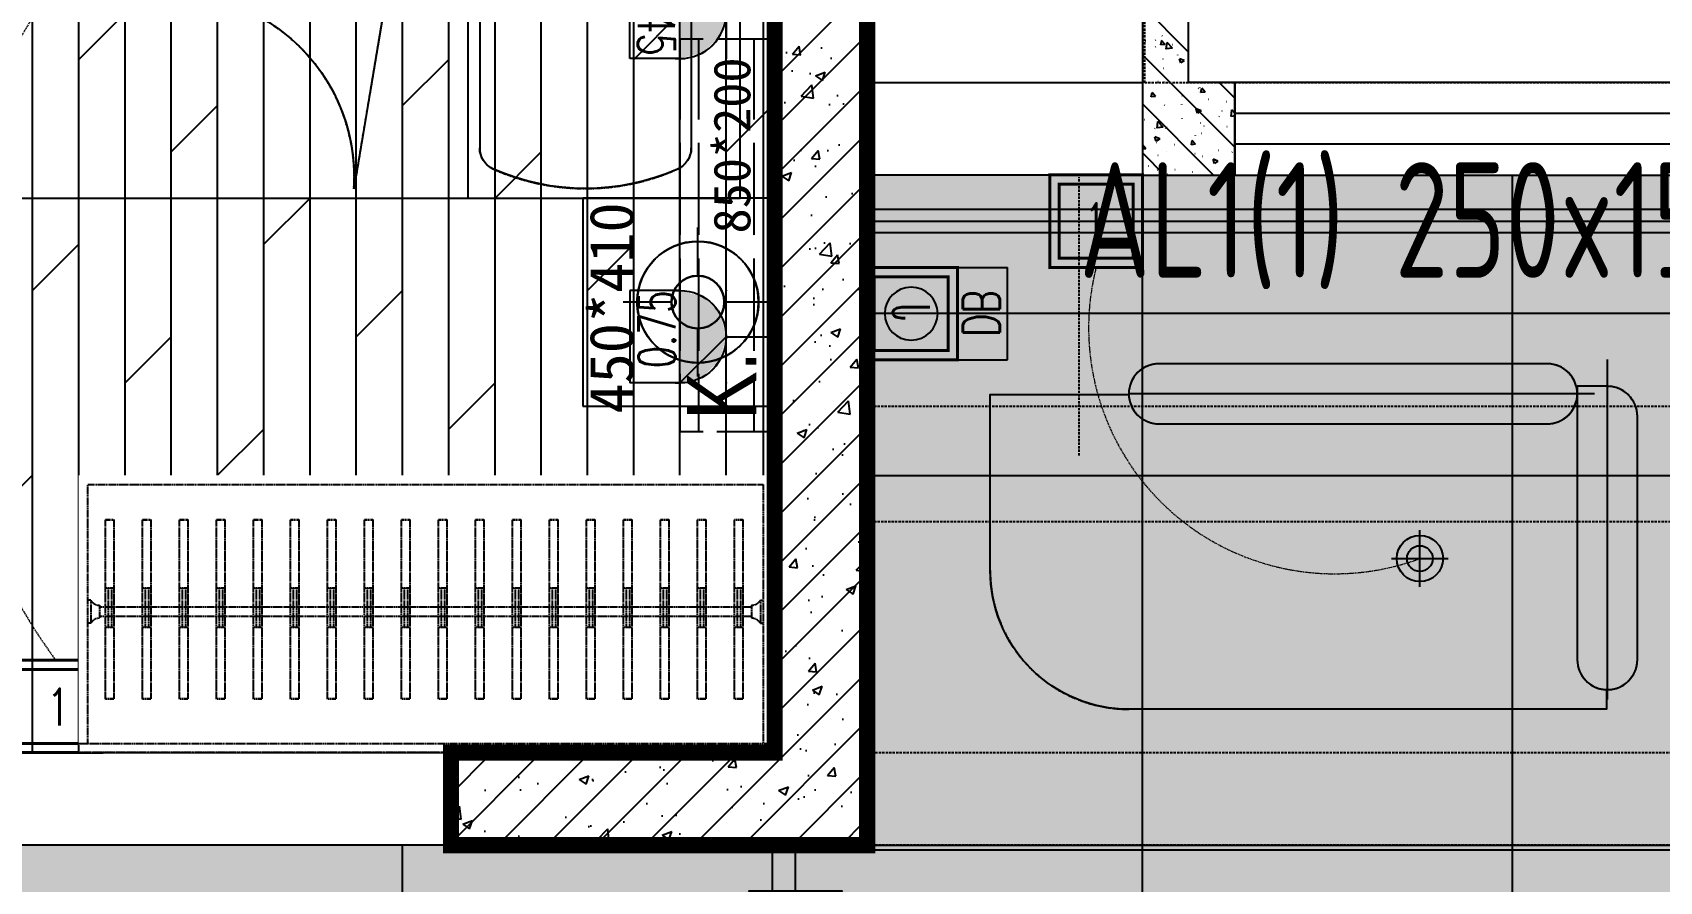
# Model space of a CAD drawing. Header units: inches. Extents: x -3985675 to 129953, y -250661 to -26082.
# Drawn here: x 97020 to 100538, y -30161 to -28324 of the extents above; entities that cross this region are included whole.
import ezdxf
from ezdxf.enums import TextEntityAlignment as Align

# ---------------------------------------------------------------- set-up
doc = ezdxf.new("R2010")
doc.units = ezdxf.units.IN
doc.header["$LTSCALE"] = 10
doc.header["$MEASUREMENT"] = 0
doc.set_wipeout_variables(frame=1)
doc.linetypes.add('DASH', pattern=[0.35, 0.25, -0.1])
doc.linetypes.add('SX-DT3-PLAN-07T$0$DASHED', pattern=[0.75, 0.5, -0.25])
doc.layers.get('0').update_dxf_attribs({"plot": 0})
for name, color, linetype in [('000土建梁', 251, 'Continuous'), ('005窗', 54, 'Continuous'), ('007地面', 47, 'Continuous'), ('007天花', 65, 'Continuous'), ('008天花灯具', 31, 'Continuous'), ('010活动家具', 34, 'Continuous'), ('017栏杆', 77, 'Continuous'), ('023图框', 4, 'Continuous'), ('028家具', 250, 'DASH'), ('7-空调留洞', 6, 'DASH'), ('COLUMN', 4, 'Continuous'), ('CUBE-T-TEXT', 3, 'Continuous'), ('EQUIP-插座', 6, 'Continuous'), ('EQUIP-照明', 6, 'Continuous'), ('SX-D-WALL-BZC$0$S-PATT-WALL', 83, 'Continuous'), ('SX-DT3-PLAN-07T$0$S-BEAM', 4, 'SX-DT3-PLAN-07T$0$DASHED'), ('WALL', 4, 'Continuous')]:
    doc.layers.add(name, color=color, linetype=linetype)
for name, color, linetype, lineweight in [('S开关', 123, 'Continuous', 15), ('S插座', 6, 'Continuous', 15), ('灯具线路控制', 51, 'Continuous', 15)]:
    doc.layers.add(name, color=color, linetype=linetype, lineweight=lineweight)
doc.styles.add('_TCH_DIM_T3', font='SIMPLEX', dxfattribs={"width": 0.705882, "bigfont": 'GBCBIG'})
doc.styles.add('B1户型卧室平面图$0$ARIAL', font='')
doc.styles.add('CEN', font='', dxfattribs={"width": 0.8})
doc.styles.get("Standard").update_dxf_attribs({"font": ''})
doc.styles.add('国标宋体', font='gbxwxtr.shx', dxfattribs={"width": 0.6, "bigfont": 'gbhzfs.shx'})
doc.styles.add('幼圆', font='', dxfattribs={"width": 1.25})
doc.styles.add('标注文字', font='romans.shx', dxfattribs={"width": 0.7, "bigfont": 'hztxt.shx'})
doc.styles.get('B1户型卧室平面图$0$ARIAL').set_extended_font_data('NSimSun')
doc.styles.get('CEN').set_extended_font_data('PMingLiU')
doc.styles.get('Standard').set_extended_font_data('SimSun')
doc.styles.get('幼圆').set_extended_font_data('YouYuan')

# ---------------------------------------------------------------- blocks, each defined once
blk = doc.blocks.new('做成ACAD TuKuai0013')
at = {"layer": '010活动家具'}
for p, q in [((74.4, 93.3, 14304.7), (74.4, 1100.2, 14304.7)), ((58.2, 64, 14304.7), (58.2, 117.7, 14304.7))]:
    blk.add_line(p, q, dxfattribs=at)
at = {"layer": '010活动家具', "elevation": 14304.7}
blk.add_lwpolyline([(714.6, 66.9), (756.9, 66.9), (756.9, 1099.9, 0.414214), (456.9, 1399.9), (76.1, 1399.9), (76.1, 1100.2)], format="xyb", dxfattribs=at)
for points in [[(74.4, 1100.2), (74.4, 1100.2, -0.414214), (139.4, 1035.2), (139.4, 195.4, -0.414214), (74.4, 130.4), (74.4, 130.4, -0.414214), (9.4, 195.4), (9.4, 1035.2, -0.414214)], [(58.2, 65.4), (58.2, 130.4), (649.6, 130.4, -0.414214), (714.6, 65.4), (714.6, 65.4, -0.414214), (649.6, 0.4), (123.2, 0.4, -0.414214)]]:
    blk.add_lwpolyline(points, format="xyb", close=True, dxfattribs=at)
blk.add_lwpolyline([(0.3, 65.4), (736.2, 65.4)], dxfattribs=at)
blk = doc.blocks.new('B1户型卧室平面图$0$台灯')
at = {"color": 0}
for p, q in [((0, 161.3), (0, 57.1)), ((-57.1, 0), (-161.3, 0)), ((161.3, 0), (57.1, 0)), ((0, -57.1), (0, -161.3))]:
    blk.add_line(p, q, dxfattribs=at)
for radius in [131.3, 57.1]:
    blk.add_circle((0, 0), radius, dxfattribs=at)
blk = doc.blocks.new('A$C182B0BA8')
at = {"color": 0}
for p, q in [((275.8, 2000), (275.8, 1895.8)), ((2225.8, 2000), (2225.8, 1895.8)), ((114.5, 1838.6), (218.7, 1838.6)), ((332.9, 1838.6), (437.2, 1838.6)), ((2168.7, 1838.6), (2064.5, 1838.6)), ((2387.2, 1838.6), (2282.9, 1838.6)), ((275.8, 1781.6), (275.8, 1677.3)), ((2225.8, 1781.6), (2225.8, 1677.3))]:
    blk.add_line(p, q, dxfattribs=at)
for centre, radius in [((275.8, 1838.7), 131.3), ((2225.8, 1838.7), 131.3), ((275.8, 1838.7), 57.1), ((2225.8, 1838.7), 57.1)]:
    blk.add_circle(centre, radius, dxfattribs=at)
at = {"layer": '010活动家具'}
for p, q in [((500.8, 0), (500.8, 1930)), ((2000.8, 1930), (2000.8, 0)), ((2000.8, 0), (500.8, 0))]:
    blk.add_line(p, q, dxfattribs=at)
at = {"layer": '010活动家具', "color": 8}
for p, q in [((1161.5, 1824.2, -431.7), (609.3, 1824.2, -431.7)), ((1906.6, 1824.2, -431.7), (1338.5, 1824.2, -431.7)), ((2000.8, 1341.5), (500.8, 1341.5)), ((2000.8, 1341.5), (520.8, 1094.8, -431.7)), ((1161.5, 1367, -431.7), (609.3, 1367, -431.7)), ((920.8, 573.2, -431.7), (2000.8, 1341.5)), ((935, 720.4, -431.7), (2000.8, 1341.5)), ((1906.6, 1367, -431.7), (1338.5, 1367, -431.7))]:
    blk.add_line(p, q, dxfattribs=at)
at = {"layer": '010活动家具'}
for points in [[(50.8, 1590), (50.8, 2000), (500.8, 2000), (500.8, 1590)], [(2000.8, 1930), (2000.8, 2000), (500.8, 2000), (500.8, 1930)], [(2450.8, 1590), (2450.8, 2000), (2000.8, 2000), (2000.8, 1590)]]:
    blk.add_lwpolyline(points, close=True, dxfattribs=at)
at = {"layer": '010活动家具', "color": 8}
for centre, radius, start, end in [((1013.7, 1595.7, -431.7), 492.1, 156.184, 203.8399), ((609.3, 1774.4, -431.7), 50, 90, 156.1601), ((1161.5, 1774.4, -431.7), 50, 23.8399, 90), ((757.2, 1595.7, -431.7), 492.1, 336.1601, 23.816), ((1742.9, 1595.7, -431.7), 492.1, 156.184, 203.8399), ((1338.5, 1774.4, -431.7), 50, 90, 156.1601), ((1906.6, 1774.4, -431.7), 50, 23.8399, 90), ((1502.3, 1595.7, -431.7), 492.1, 336.1601, 23.816), ((609.3, 1417, -431.7), 50, 203.8399, 270), ((1161.5, 1417, -431.7), 50, 270, 336.1601), ((1338.5, 1417, -431.7), 50, 203.8399, 270), ((1906.6, 1417, -431.7), 50, 270, 336.1601), ((546.6, 700.4, -431.7), 395.2, 341.2313, 93.7426)]:
    blk.add_arc(centre, radius, start, end, dxfattribs=at)
at = {"layer": '010活动家具', "color": 8, "xscale": -1}
blk.add_blockref('B1户型卧室平面图$0$台灯', (275.8, 1838.7), dxfattribs=at)
at = {"layer": '010活动家具', "color": 8}
blk.add_blockref('B1户型卧室平面图$0$台灯', (2225.8, 1838.7), dxfattribs=at)
at = {"layer": '010活动家具', "color": 8, "style": 'B1户型卧室平面图$0$ARIAL', "text_generation_flag": 2}
for s, p in [('450*410', (34.6, 1700.2)), ('450*410', (2012.2, 1700.2)), ('1500*2000', (1349.2, 130.9))]:
    blk.add_text(s, height=96, rotation=180, dxfattribs=at).set_placement(p)
blk = doc.blocks.new('智能家居')
at = {"color": 6, "const_width": 3.24}
for points in [[(-50, 100), (50, 100), (50, 0), (-50, 0)], [(-40, 90), (40, 90), (40, 10), (-40, 10)]]:
    blk.add_lwpolyline(points, close=True, dxfattribs=at)
blk = doc.blocks.new('开关')
at = {"color": 6, "const_width": 6.48}
for points in [[(27343.1, 51078.8), (27543.1, 51078.8), (27543.1, 50878.8), (27343.1, 50878.8)], [(27363.1, 51058.8), (27523.1, 51058.8), (27523.1, 50898.8), (27363.1, 50898.8)]]:
    blk.add_lwpolyline(points, close=True, dxfattribs=at)
at = {"layer": 'EQUIP-照明', "xscale": 2, "yscale": 2, "zscale": 2}
blk.add_blockref('智能家居', (27443.1, 50878.8), dxfattribs=at)
at = {"layer": '7-空调留洞', "color": 6, "linetype": 'ByBlock', "style": '标注文字', "width": 0.7, "flags": 8}
blk.add_attdef('1', (27415.8, 50937.2), '', height=80, dxfattribs=at)
blk = doc.blocks.new('$equip$00001489')
at = {"color": 0}
for p, q in [((0, 0.551), (0, 1.051)), ((-0.5, 0.551), (0.5, 0.551)), ((-0.5, 0.001), (-0.5, 0.051)), ((0.5, 0.001), (0.5, 0.051))]:
    blk.add_line(p, q, dxfattribs=at)
blk.add_arc((0, 0.051), 0.5, 0, 180, dxfattribs=at)
for p in [(0, 1.051), (-0.5, 0.551), (0.5, 0.551), (0, 0.051)]:
    blk.add_point(p)
for points in [[(0, 0.551), (0, 0.551), (-0.25, 0.484), (0.25, 0.484)], [(-0.25, 0.484), (0.25, 0.484), (-0.433, 0.301), (0.433, 0.301)], [(-0.433, 0.301), (0.433, 0.301), (-0.5, 0.051), (0.5, 0.051)]]:
    blk.add_solid(points, dxfattribs=at)
at = {"flags": 9}
blk.add_attdef('A', (0, 0), '', height=0.00002, dxfattribs=at)
blk = doc.blocks.new('插座1')
at = {"color": 0}
for p, q in [((-100, 210), (-100, 200)), ((100, 210), (100, 200)), ((100, 100), (-100, 100)), ((0, 100), (0, 0))]:
    blk.add_line(p, q, dxfattribs=at)
blk.add_arc((0, 200), 100, 180, 0, dxfattribs=at)
for p in [(0, 200), (-100, 100), (100, 100), (0, 0)]:
    blk.add_point(p)
for points in [[(86.6, 150), (-86.6, 150), (100, 200), (-100, 200)], [(50, 113.4), (-50, 113.4), (86.6, 150), (-86.6, 150)], [(0, 100), (0, 100), (50, 113.4), (-50, 113.4)]]:
    blk.add_solid(points, dxfattribs=at)
at = {"layer": 'EQUIP-插座'}
for p, q in [((-100, 200), (-100, 308.3)), ((-100, 308.3), (100, 308.3)), ((100, 200), (100, 308.3)), ((100, 200), (100, 308.3))]:
    blk.add_line(p, q, dxfattribs=at)
at = {"layer": 'EQUIP-插座', "xscale": 200, "yscale": 200, "zscale": 200, "rotation": 180}
blk.add_blockref('$equip$00001489', (0, 210.3), dxfattribs=at)
at = {"flags": 9}
blk.add_attdef('A', (0, 210.3), '', height=0.004, rotation=180, dxfattribs=at)
blk = doc.blocks.new('新块')
at = {"color": 0}
for p, q in [((58195.1, 53021.8), (58195.1, 53121.8)), ((58195.1, 53021.8), (58195.1, 53121.8)), ((58295.1, 53021.8), (58095.1, 53021.8)), ((58295.1, 53021.8), (58095.1, 53021.8)), ((58095.1, 52911.8), (58095.1, 52921.8)), ((58095.1, 52911.8), (58095.1, 52921.8)), ((58295.1, 52911.8), (58295.1, 52921.8)), ((58295.1, 52911.8), (58295.1, 52921.8))]:
    blk.add_line(p, q, dxfattribs=at)
blk.add_arc((58195.1, 52921.8), 100, 0, 180, dxfattribs=at)
blk.add_arc((58195.1, 52921.8), 100, 0, 180, dxfattribs=at)
for p in [(58195.1, 53121.8), (58195.1, 53121.8), (58095.1, 53021.8), (58095.1, 53021.8), (58295.1, 53021.8), (58295.1, 53021.8), (58195.1, 52921.8), (58195.1, 52921.8)]:
    blk.add_point(p)
for points in [[(58195.1, 53021.8), (58195.1, 53021.8), (58245.1, 53008.4), (58145.1, 53008.4)], [(58195.1, 53021.8), (58195.1, 53021.8), (58245.1, 53008.4), (58145.1, 53008.4)], [(58245.1, 53008.4), (58145.1, 53008.4), (58281.7, 52971.8), (58108.5, 52971.8)], [(58245.1, 53008.4), (58145.1, 53008.4), (58281.7, 52971.8), (58108.5, 52971.8)], [(58281.7, 52971.8), (58108.5, 52971.8), (58295.1, 52921.8), (58095.1, 52921.8)], [(58281.7, 52971.8), (58108.5, 52971.8), (58295.1, 52921.8), (58095.1, 52921.8)]]:
    blk.add_solid(points, dxfattribs=at)
at = {"layer": 'EQUIP-插座'}
for p, q in [((58095.1, 52921.8), (58095.1, 52813.5)), ((58295.1, 52921.8), (58295.1, 52813.5)), ((58295.1, 52921.8), (58295.1, 52813.5)), ((58095.1, 52813.5), (58295.1, 52813.5))]:
    blk.add_line(p, q, dxfattribs=at)
at = {"layer": 'EQUIP-插座', "xscale": -1, "rotation": 180}
blk.add_blockref('插座1', (58195.1, 53121.8), dxfattribs=at)
at = {"layer": 'EQUIP-插座', "xscale": -200, "yscale": 200, "zscale": 200}
blk.add_blockref('$equip$00001489', (58195.1, 52911.5), dxfattribs=at)
at = {"flags": 9}
blk.add_attdef('A', (58195.1, 52911.5), '', height=0.004, rotation=180, dxfattribs=at)
blk.add_attdef('A', (58195.1, 52911.5), '', height=0.004, dxfattribs=at)
at = {"color": 6, "flags": 8}
blk.add_attdef('USB', (58118.9, 52728.8), '', height=80, dxfattribs=at)
at = {"layer": '023图框', "color": 6, "style": '幼圆', "width": 0.8}
for tag, p in [('TV', (58208.6, 53034.7)), ('0.35', (58101.4, 52830.5))]:
    blk.add_attdef(tag, p, '', height=80, dxfattribs=at)
blk = doc.blocks.new('接线盒1')
at = {"layer": 'EQUIP-插座'}
for p, q in [((-100, 200), (-100, 308.3)), ((-100, 308.3), (100, 308.3)), ((100, 200), (100, 308.3)), ((100, 200), (100, 308.3))]:
    blk.add_line(p, q, dxfattribs=at)
at = {"layer": 'EQUIP-插座', "const_width": 6.48}
for points in [[(-100, 200), (100, 200), (100, 0), (-100, 0)], [(-80, 180), (80, 180), (80, 20), (-80, 20)]]:
    blk.add_lwpolyline(points, close=True, dxfattribs=at)
at = {"layer": 'EQUIP-插座'}
blk.add_circle((0, 100), 57.3, dxfattribs=at)
at = {"layer": 'EQUIP-插座', "style": '_TCH_DIM_T3', "width": 0.705882}
blk.add_text('J', height=80, dxfattribs=at).set_placement((-14.9, 60.4))
blk = doc.blocks.new('werrr')
at = {"layer": 'EQUIP-插座'}
for p, q in [((29621.4, 59228.8), (29729.7, 59228.8)), ((29729.7, 59228.8), (29729.7, 59028.8)), ((29621.4, 59028.8), (29729.7, 59028.8)), ((29621.4, 59028.8), (29729.7, 59028.8))]:
    blk.add_line(p, q, dxfattribs=at)
at = {"layer": 'EQUIP-插座', "const_width": 6.48}
for points in [[(29621.4, 59228.8), (29621.4, 59028.8), (29421.4, 59028.8), (29421.4, 59228.8)], [(29601.4, 59208.8), (29601.4, 59048.8), (29441.4, 59048.8), (29441.4, 59208.8)]]:
    blk.add_lwpolyline(points, close=True, dxfattribs=at)
at = {"layer": 'EQUIP-插座'}
blk.add_circle((29521.4, 59128.8), 57.3, dxfattribs=at)
at = {"layer": 'EQUIP-插座', "rotation": 270}
blk.add_blockref('接线盒1', (29421.4, 59128.8), dxfattribs=at)
at = {"layer": 'EQUIP-插座', "color": 6, "style": '_TCH_DIM_T3', "width": 0.705882}
blk.add_text('DB', height=80, rotation=270, dxfattribs=at).set_placement((29633.1, 59128.8), align=Align.CENTER)
at = {"layer": 'EQUIP-插座', "style": '_TCH_DIM_T3', "width": 0.705882}
blk.add_text('J', height=80, rotation=270, dxfattribs=at).set_placement((29481.8, 59143.7))
blk = doc.blocks.new('插座')
at = {"color": 0}
for p, q in [((40417.2, 59838.2), (40417.2, 59828.2)), ((40417.2, 59838.2), (40417.2, 59828.2)), ((40617.2, 59838.2), (40617.2, 59828.2)), ((40617.2, 59838.2), (40617.2, 59828.2)), ((40617.2, 59728.2), (40417.2, 59728.2)), ((40617.2, 59728.2), (40417.2, 59728.2)), ((40517.2, 59728.2), (40517.2, 59628.2)), ((40517.2, 59728.2), (40517.2, 59628.2))]:
    blk.add_line(p, q, dxfattribs=at)
blk.add_arc((40517.2, 59828.2), 100, 180, 0, dxfattribs=at)
blk.add_arc((40517.2, 59828.2), 100, 180, 0, dxfattribs=at)
for p in [(40517.2, 59828.2), (40517.2, 59828.2), (40417.2, 59728.2), (40417.2, 59728.2), (40617.2, 59728.2), (40617.2, 59728.2), (40517.2, 59628.2), (40517.2, 59628.2)]:
    blk.add_point(p)
for points in [[(40603.8, 59778.2), (40430.6, 59778.2), (40617.2, 59828.2), (40417.2, 59828.2)], [(40603.8, 59778.2), (40430.6, 59778.2), (40617.2, 59828.2), (40417.2, 59828.2)], [(40567.2, 59741.6), (40467.2, 59741.6), (40603.8, 59778.2), (40430.6, 59778.2)], [(40567.2, 59741.6), (40467.2, 59741.6), (40603.8, 59778.2), (40430.6, 59778.2)], [(40517.2, 59728.2), (40517.2, 59728.2), (40567.2, 59741.6), (40467.2, 59741.6)], [(40517.2, 59728.2), (40517.2, 59728.2), (40567.2, 59741.6), (40467.2, 59741.6)]]:
    blk.add_solid(points, dxfattribs=at)
at = {"layer": 'EQUIP-插座'}
for p, q in [((40417.2, 59828.2), (40417.2, 59936.5)), ((40417.2, 59936.5), (40617.2, 59936.5)), ((40617.2, 59828.2), (40617.2, 59936.5)), ((40617.2, 59828.2), (40617.2, 59936.5))]:
    blk.add_line(p, q, dxfattribs=at)
blk.add_blockref('插座1', (40517.2, 59628.2), dxfattribs=at)
at = {"layer": 'EQUIP-插座', "xscale": 200, "yscale": 200, "zscale": 200, "rotation": 180}
blk.add_blockref('$equip$00001489', (40517.2, 59838.5), dxfattribs=at)
at = {"flags": 9}
blk.add_attdef('A', (40517.2, 59838.5), '', height=0.004, rotation=180, dxfattribs=at)
blk.add_attdef('A', (40517.2, 59838.5), '', height=0.004, rotation=180, dxfattribs=at)
at = {"layer": '023图框', "color": 6, "style": '标注文字', "width": 0.7, "flags": 8}
for tag, p in [('USB', (40433.6, 59942.8)), ('0.35', (40417.2, 59838.2)), ('TV', (40526.2, 59635.9))]:
    blk.add_attdef(tag, p, '', height=80, dxfattribs=at)
blk = doc.blocks.new('A$C24FE3AAA')
at = {"color": 250}
for p, q in [((0, 51.6), (17.7, 51.6)), ((4.8, 51.6), (4.8, -33.6)), ((11.8, 51.6), (11.8, -33.6)), ((0, -33.6), (17.7, -33.6)), ((0, -188.4), (17.7, -188.4))]:
    blk.add_line(p, q, dxfattribs=at)
blk.add_lwpolyline([(17.7, -188.4), (17.7, 199.7), (0, 199.7), (0, -188.4)], dxfattribs=at)
blk = doc.blocks.new('*U324')
at = {"ltscale": 0.5}
blk.add_wipeout([(0, 600), (0, 0), (1500, 0), (1500, 600)], dxfattribs=at)
for p, q in [((26, 330), (20, 330)), ((26, 330), (20, 330)), ((26, 330), (26, 280)), ((26, 330), (26, 280)), ((45, 319), (45, 291)), ((45, 319), (45, 291)), ((1455, 319), (1455, 291)), ((1455, 319), (1455, 291)), ((1474, 330), (1474, 280)), ((1474, 330), (1480, 330)), ((1474, 330), (1474, 280)), ((1474, 330), (1480, 330)), ((1455, 315.4), (45, 315.4)), ((1455, 295.4), (45, 295.4)), ((26, 280), (20, 280)), ((26, 280), (20, 280)), ((1474, 280), (1480, 280)), ((1474, 280), (1480, 280))]:
    blk.add_line(p, q)
blk.add_lwpolyline([(1480, 20), (1480, 580), (20, 580), (20, 20)])
blk.add_lwpolyline([(0, 20), (0, 0), (1500, 0), (1500, 20)], close=True, dxfattribs=at)
for centre, start, end in [((45, 340.9), 209.9156, 269.9473), ((45, 340.9), 209.9156, 269.9473), ((1455, 340.9), 270.0527, 330.0844), ((1455, 340.9), 270.0527, 330.0844), ((45, 269.1), 90.0527, 150.0844), ((1455, 269.1), 29.9156, 89.9473)]:
    blk.add_arc(centre, 21.9, start, end)
at = {"linetype": 'DASH', "ltscale": 4}
for p in [(64.2, 304.4), (144.2, 304.4), (224.2, 304.4), (304.2, 304.4), (384.2, 304.4), (464.2, 304.4), (544.2, 304.4), (624.2, 304.4), (704.2, 304.4), (784.2, 304.4), (864.2, 304.4), (944.2, 304.4), (1024.2, 304.4), (1104.2, 304.4), (1184.2, 304.4), (1264.2, 304.4), (1344.2, 304.4), (1424.2, 304.4)]:
    blk.add_blockref('A$C24FE3AAA', p, dxfattribs=at)
blk = doc.blocks.new('aw35364')
at = {"color": 0}
for p, q in [((121950.7, -28610.4), (121950.7, -28506.2)), ((121893.6, -28667.5), (121789.3, -28667.5)), ((122112, -28667.5), (122007.8, -28667.5)), ((121950.7, -28828.8), (121950.7, -28724.6))]:
    blk.add_line(p, q, dxfattribs=at)
for radius in [131.3, 57.1]:
    blk.add_circle((121950.7, -28667.5), radius, dxfattribs=at)
at = {"layer": '028家具'}
for p, q in [((121453.5, -26942.5), (121206.8, -28422.5, -431.7)), ((121453.5, -26942.5), (121453.5, -28442.5)), ((121479, -27781.8, -431.7), (121479, -28334, -431.7)), ((121936.2, -27781.8, -431.7), (121936.2, -28334, -431.7)), ((121912, -28098), (121962, -28098)), ((121912, -28098), (121912, -28273)), ((121952, -28098), (121952, -28273)), ((121992, -28098), (122112, -28098)), ((122072, -28098), (122072, -28273)), ((122112, -28098), (122112, -28273)), ((121912, -28323), (121912, -28523)), ((121952, -28323), (121952, -28523)), ((122072, -28323), (122072, -28523)), ((122112, -28323), (122112, -28523)), ((120112, -28442.5), (122042, -28442.5)), ((121912, -28573), (121912, -28773)), ((121952, -28573), (121952, -28773)), ((122072, -28573), (122072, -28773)), ((122112, -28573), (122112, -28773)), ((121912, -28823), (121912, -28948)), ((121952, -28823), (121952, -28948)), ((122072, -28823), (122072, -28948)), ((122112, -28823), (122112, -28948)), ((123889.3, -28866), (122882.5, -28866)), ((123918.7, -28849.8), (123865, -28849.8)), ((121962, -28948), (121912, -28948)), ((122112, -28948), (121992, -28948))]:
    blk.add_line(p, q, dxfattribs=at)
for points in [[(122042, -26942.5), (122112, -26942.5), (122112, -28442.5), (122042, -28442.5)], [(121702, -28892.5), (122112, -28892.5), (122112, -28442.5), (121702, -28442.5)]]:
    blk.add_lwpolyline(points, close=True, dxfattribs=at)
for points in [[(122882.5, -28866), (122882.5, -28866, 0.414214), (122947.5, -28931), (123787.3, -28931, 0.414214), (123852.3, -28866), (123852.3, -28866, 0.414214), (123787.3, -28801), (122947.5, -28801, 0.414214)], [(123917.3, -28849.8), (123852.3, -28849.8), (123852.3, -29441.2, 0.414214), (123917.3, -29506.2), (123917.3, -29506.2, 0.414214), (123982.3, -29441.2), (123982.3, -28914.8, 0.414214)]]:
    blk.add_lwpolyline(points, format="xyb", close=True, dxfattribs=at)
blk.add_lwpolyline([(123917.3, -28791.9), (123917.3, -29527.8)], dxfattribs=at)
blk.add_lwpolyline([(123915.7, -29506.2), (123915.7, -29548.5), (122882.8, -29548.5, -0.414214), (122582.8, -29248.5), (122582.8, -28867.7), (122882.5, -28867.7)], format="xyb", dxfattribs=at)
for centre, radius, start, end in [((120812.4, -28396.7, -431.7), 395.2, 356.2574, 108.7687), ((121529, -28334, -431.7), 50, 180, 246.1601), ((121886.4, -28334, -431.7), 50, 293.8399, 0), ((121707.7, -27929.7, -431.7), 492.1, 246.1601, 293.816)]:
    blk.add_arc(centre, radius, start, end, dxfattribs=at)
at = {"layer": '028家具', "rotation": 270}
blk.add_blockref('B1户型卧室平面图$0$台灯', (121950.7, -28667.5), dxfattribs=at)
at = {"layer": '028家具', "style": 'B1户型卧室平面图$0$ARIAL'}
blk.add_text('850*200', height=80, rotation=90, dxfattribs=at).set_placement((122064.2, -28519))
at = {"layer": '028家具', "style": 'B1户型卧室平面图$0$ARIAL', "text_generation_flag": 6}
blk.add_text('450*410', height=96, rotation=270, dxfattribs=at).set_placement((121812.2, -28908.8))
at = {"layer": '028家具', "insert": (121927, -28922.2), "char_height": 150, "width": 315, "attachment_point": 1, "rotation": 90, "style": 'CEN'}
blk.add_mtext('K{\\fPMingLiU|b0|i0|c136|p18;.}', dxfattribs=at)
blk.add_wipeout([(122111.8, -29042.5), (122111.8, -29642.5), (120611.8, -29642.5), (120611.8, -29042.5)]).dxf.layer = '028家具'
at = {"color": 250}
for p, q in [((120687.6, -29286.5), (120669.9, -29286.5)), ((120675.8, -29286.5), (120675.8, -29371.6)), ((120682.8, -29286.5), (120682.8, -29371.6)), ((120767.6, -29286.5), (120749.9, -29286.5)), ((120755.8, -29286.5), (120755.8, -29371.6)), ((120762.8, -29286.5), (120762.8, -29371.6)), ((120847.6, -29286.5), (120829.9, -29286.5)), ((120835.8, -29286.5), (120835.8, -29371.6)), ((120842.8, -29286.5), (120842.8, -29371.6)), ((120927.6, -29286.5), (120909.9, -29286.5)), ((120915.8, -29286.5), (120915.8, -29371.6)), ((120922.8, -29286.5), (120922.8, -29371.6)), ((121007.6, -29286.5), (120989.9, -29286.5)), ((120995.8, -29286.5), (120995.8, -29371.6)), ((121002.8, -29286.5), (121002.8, -29371.6)), ((121087.6, -29286.5), (121069.9, -29286.5)), ((121075.8, -29286.5), (121075.8, -29371.6)), ((121082.8, -29286.5), (121082.8, -29371.6)), ((121167.6, -29286.5), (121149.9, -29286.5)), ((121155.8, -29286.5), (121155.8, -29371.6)), ((121162.8, -29286.5), (121162.8, -29371.6)), ((121247.6, -29286.5), (121229.9, -29286.5)), ((121235.8, -29286.5), (121235.8, -29371.6)), ((121242.8, -29286.5), (121242.8, -29371.6)), ((121327.6, -29286.5), (121309.9, -29286.5)), ((121315.8, -29286.5), (121315.8, -29371.6)), ((121322.8, -29286.5), (121322.8, -29371.6)), ((121407.6, -29286.5), (121389.9, -29286.5)), ((121395.8, -29286.5), (121395.8, -29371.6)), ((121402.8, -29286.5), (121402.8, -29371.6)), ((121487.6, -29286.5), (121469.9, -29286.5)), ((121475.8, -29286.5), (121475.8, -29371.6)), ((121482.8, -29286.5), (121482.8, -29371.6)), ((121567.6, -29286.5), (121549.9, -29286.5)), ((121555.8, -29286.5), (121555.8, -29371.6)), ((121562.8, -29286.5), (121562.8, -29371.6)), ((121647.6, -29286.5), (121629.9, -29286.5)), ((121635.8, -29286.5), (121635.8, -29371.6)), ((121642.8, -29286.5), (121642.8, -29371.6)), ((121727.6, -29286.5), (121709.9, -29286.5)), ((121715.8, -29286.5), (121715.8, -29371.6)), ((121722.8, -29286.5), (121722.8, -29371.6)), ((121807.6, -29286.5), (121789.9, -29286.5)), ((121795.8, -29286.5), (121795.8, -29371.6)), ((121802.8, -29286.5), (121802.8, -29371.6)), ((121887.6, -29286.5), (121869.9, -29286.5)), ((121875.8, -29286.5), (121875.8, -29371.6)), ((121882.8, -29286.5), (121882.8, -29371.6)), ((121967.6, -29286.5), (121949.9, -29286.5)), ((121955.8, -29286.5), (121955.8, -29371.6)), ((121962.8, -29286.5), (121962.8, -29371.6)), ((122047.6, -29286.5), (122029.9, -29286.5)), ((122035.8, -29286.5), (122035.8, -29371.6)), ((122042.8, -29286.5), (122042.8, -29371.6)), ((120687.6, -29371.6), (120669.9, -29371.6)), ((120767.6, -29371.6), (120749.9, -29371.6)), ((120847.6, -29371.6), (120829.9, -29371.6)), ((120927.6, -29371.6), (120909.9, -29371.6)), ((121007.6, -29371.6), (120989.9, -29371.6)), ((121087.6, -29371.6), (121069.9, -29371.6)), ((121167.6, -29371.6), (121149.9, -29371.6)), ((121247.6, -29371.6), (121229.9, -29371.6)), ((121327.6, -29371.6), (121309.9, -29371.6)), ((121407.6, -29371.6), (121389.9, -29371.6)), ((121487.6, -29371.6), (121469.9, -29371.6)), ((121567.6, -29371.6), (121549.9, -29371.6)), ((121647.6, -29371.6), (121629.9, -29371.6)), ((121727.6, -29371.6), (121709.9, -29371.6)), ((121807.6, -29371.6), (121789.9, -29371.6)), ((121887.6, -29371.6), (121869.9, -29371.6)), ((121967.6, -29371.6), (121949.9, -29371.6)), ((122047.6, -29371.6), (122029.9, -29371.6)), ((120687.6, -29526.5), (120669.9, -29526.5)), ((120767.6, -29526.5), (120749.9, -29526.5)), ((120847.6, -29526.5), (120829.9, -29526.5)), ((120927.6, -29526.5), (120909.9, -29526.5)), ((121007.6, -29526.5), (120989.9, -29526.5)), ((121087.6, -29526.5), (121069.9, -29526.5)), ((121167.6, -29526.5), (121149.9, -29526.5)), ((121247.6, -29526.5), (121229.9, -29526.5)), ((121327.6, -29526.5), (121309.9, -29526.5)), ((121407.6, -29526.5), (121389.9, -29526.5)), ((121487.6, -29526.5), (121469.9, -29526.5)), ((121567.6, -29526.5), (121549.9, -29526.5)), ((121647.6, -29526.5), (121629.9, -29526.5)), ((121727.6, -29526.5), (121709.9, -29526.5)), ((121807.6, -29526.5), (121789.9, -29526.5)), ((121887.6, -29526.5), (121869.9, -29526.5)), ((121967.6, -29526.5), (121949.9, -29526.5)), ((122047.6, -29526.5), (122029.9, -29526.5))]:
    blk.add_line(p, q, dxfattribs=at)
for points in [[(120669.9, -29526.5), (120669.9, -29138.4), (120687.6, -29138.4), (120687.6, -29526.5)], [(120749.9, -29526.5), (120749.9, -29138.4), (120767.6, -29138.4), (120767.6, -29526.5)], [(120829.9, -29526.5), (120829.9, -29138.4), (120847.6, -29138.4), (120847.6, -29526.5)], [(120909.9, -29526.5), (120909.9, -29138.4), (120927.6, -29138.4), (120927.6, -29526.5)], [(120989.9, -29526.5), (120989.9, -29138.4), (121007.6, -29138.4), (121007.6, -29526.5)], [(121069.9, -29526.5), (121069.9, -29138.4), (121087.6, -29138.4), (121087.6, -29526.5)], [(121149.9, -29526.5), (121149.9, -29138.4), (121167.6, -29138.4), (121167.6, -29526.5)], [(121229.9, -29526.5), (121229.9, -29138.4), (121247.6, -29138.4), (121247.6, -29526.5)], [(121309.9, -29526.5), (121309.9, -29138.4), (121327.6, -29138.4), (121327.6, -29526.5)], [(121389.9, -29526.5), (121389.9, -29138.4), (121407.6, -29138.4), (121407.6, -29526.5)], [(121469.9, -29526.5), (121469.9, -29138.4), (121487.6, -29138.4), (121487.6, -29526.5)], [(121549.9, -29526.5), (121549.9, -29138.4), (121567.6, -29138.4), (121567.6, -29526.5)], [(121629.9, -29526.5), (121629.9, -29138.4), (121647.6, -29138.4), (121647.6, -29526.5)], [(121709.9, -29526.5), (121709.9, -29138.4), (121727.6, -29138.4), (121727.6, -29526.5)], [(121789.9, -29526.5), (121789.9, -29138.4), (121807.6, -29138.4), (121807.6, -29526.5)], [(121869.9, -29526.5), (121869.9, -29138.4), (121887.6, -29138.4), (121887.6, -29526.5)], [(121949.9, -29526.5), (121949.9, -29138.4), (121967.6, -29138.4), (121967.6, -29526.5)], [(122029.9, -29526.5), (122029.9, -29138.4), (122047.6, -29138.4), (122047.6, -29526.5)]]:
    blk.add_lwpolyline(points, dxfattribs=at)
at = {"layer": '028家具'}
for p, q in [((120637.8, -29312.5), (120631.8, -29312.5)), ((120637.8, -29312.5), (120631.8, -29312.5)), ((120637.8, -29312.5), (120637.8, -29362.5)), ((120637.8, -29312.5), (120637.8, -29362.5)), ((120656.8, -29323.5), (120656.8, -29351.5)), ((120656.8, -29323.5), (120656.8, -29351.5)), ((120656.8, -29327.1), (122066.8, -29327.1)), ((122066.8, -29323.5), (122066.8, -29351.5)), ((122066.8, -29323.5), (122066.8, -29351.5)), ((122085.8, -29312.5), (122085.8, -29362.5)), ((122085.8, -29312.5), (122091.8, -29312.5)), ((122085.8, -29312.5), (122085.8, -29362.5)), ((122085.8, -29312.5), (122091.8, -29312.5)), ((120637.8, -29362.5), (120631.8, -29362.5)), ((120637.8, -29362.5), (120631.8, -29362.5)), ((120656.8, -29347.1), (122066.8, -29347.1)), ((122085.8, -29362.5), (122091.8, -29362.5)), ((122085.8, -29362.5), (122091.8, -29362.5))]:
    blk.add_line(p, q, dxfattribs=at)
blk.add_lwpolyline([(120631.8, -29622.5), (120631.8, -29062.5), (122091.8, -29062.5), (122091.8, -29622.5)], dxfattribs=at)
blk.add_lwpolyline([(122111.8, -29622.5), (122111.8, -29642.5), (120611.8, -29642.5), (120611.8, -29622.5)], close=True, dxfattribs=at)
for centre, start, end in [((120656.8, -29301.6), 209.9156, 269.9473), ((120656.8, -29301.6), 209.9156, 269.9473), ((122066.8, -29301.6), 270.0527, 330.0844), ((122066.8, -29301.6), 270.0527, 330.0844), ((120656.8, -29373.4), 90.0527, 150.0844), ((122066.8, -29373.4), 29.9156, 89.9473)]:
    blk.add_arc(centre, 21.9, start, end, dxfattribs=at)
at = {"layer": '028家具', "extrusion": (0, 0, -1), "zscale": -1}
for p in [(-120687.6, -29338), (-120767.6, -29338), (-120847.6, -29338), (-120927.6, -29338), (-121007.6, -29338), (-121087.6, -29338), (-121167.6, -29338), (-121247.6, -29338), (-121327.6, -29338), (-121407.6, -29338), (-121487.6, -29338), (-121567.6, -29338), (-121647.6, -29338), (-121727.6, -29338), (-121807.6, -29338), (-121887.6, -29338), (-121967.6, -29338), (-122047.6, -29338)]:
    blk.add_blockref('A$C24FE3AAA', p, dxfattribs=at)
blk = doc.blocks.new('900空调挂机')
at = {"color": 251, "linetype": 'DASH', "ltscale": 0.5}
for p, q in [((175, -50), (50, -50)), ((50, -100), (50, -50)), ((425, -50), (225, -50)), ((675, -50), (475, -50)), ((900, -50), (725, -50)), ((900, -50), (900, -100)), ((175, -90), (50, -90)), ((425, -90), (225, -90)), ((675, -90), (475, -90)), ((900, -90), (725, -90)), ((50, -250), (50, -130)), ((900, -130), (900, -250)), ((175, -210), (50, -210)), ((425, -210), (225, -210)), ((675, -210), (475, -210)), ((900, -210), (725, -210)), ((175, -250), (50, -250)), ((425, -250), (225, -250)), ((675, -250), (475, -250)), ((900, -250), (725, -250))]:
    blk.add_line(p, q, dxfattribs=at)
at = {"color": 251, "style": 'B1户型卧室平面图$0$ARIAL'}
blk.add_text('850*200', height=80, dxfattribs=at).set_placement((479, -202.2))
at = {"color": 251, "insert": (75.8, -65), "char_height": 150, "width": 315, "attachment_point": 1, "style": 'CEN'}
blk.add_mtext('K{\\fPMingLiU|b0|i0|c136|p18;.}', dxfattribs=at)
blk = doc.blocks.new('dr57567')
at = {"layer": 'SX-DT3-PLAN-07T$0$S-BEAM', "color": 251}
for p, q in [((66497.2, -46687.7), (66497.2, -46085.5)), ((66038.8, -46581.1), (68437.8, -46581.1)), ((66038.8, -46831.1), (68437.8, -46831.1)), ((65138.8, -47331.1), (63188.8, -47331.1)), ((68438.8, -47331.1), (66038.8, -47331.1)), ((65138.8, -47531.1), (62438.8, -47531.1)), ((68438.8, -47531.1), (66038.8, -47531.1))]:
    blk.add_line(p, q, dxfattribs=at)
blk.add_lwpolyline([(68638.8, -46581.2), (68638.8, -45881.2), (66638.8, -45881.2), (66638.8, -43631.1), (59838.8, -43631.1), (59838.8, -44331.1)], dxfattribs=at)
at = {"layer": 'SX-DT3-PLAN-07T$0$S-BEAM', "color": 251, "const_width": 35}
blk.add_lwpolyline([(66038.8, -47531.1), (65138.8, -47531.1), (65138.8, -47331.1), (65838.8, -47331.1), (65838.8, -44331.1), (66338.8, -44331.1), (66338.8, -44831.1), (66038.8, -44831.1), (66038.8, -47531.1)], close=True, dxfattribs=at)
at = {"layer": 'SX-DT3-PLAN-07T$0$S-BEAM', "color": 251}
blk.add_lwpolyline([(66038.8, -47531.1), (65138.8, -47531.1), (65138.8, -47331.1), (65838.8, -47331.1), (65838.8, -44331.1), (66338.8, -44331.1), (66338.8, -44831.1), (66038.8, -44831.1), (66038.8, -47531.1)], close=True, dxfattribs=at)
at = {"layer": 'SX-DT3-PLAN-07T$0$S-BEAM', "color": 251, "style": '国标宋体', "width": 0.8}
blk.add_text('AL1(1) 250x150', height=250, dxfattribs=at).set_placement((66497.2, -46303.3))
blk = doc.blocks.new('A$C367D4316')
at = {"color": 251}
for p, q in [((0.978, 0.163), (0.978, 1.793)), ((1.793, 0.978), (0.163, 0.978))]:
    blk.add_line(p, q, dxfattribs=at)
for radius in [0.667, 0.37]:
    blk.add_circle((0.978, 0.978), radius)

msp = doc.modelspace()

# ---------------------------------------------------------------- hatches: boundary and pattern name
at = {"layer": '007地面'}
h = msp.add_hatch(dxfattribs=at)
h.set_pattern_fill('DOLMIT', color=250, scale=400, angle=90, style=0)
h.set_pattern_definition([(90, (99220, -29882.18), (100, 6e-15), []), (45, (99220, -29882.18), (200, -200), [141.421, -282.843])])
h.paths.add_polyline_path([(95920, -26382.2), (96120, -26382.2), (96120, -26382.2), (97020.1, -26382.2), (97020.1, -26382.2), (97320, -26382.2), (97320, -26382.2), (99120.1, -26382.2), (99120.1, -26382.2), (99220, -26382.2), (99220, -26782.2), (99120.1, -26782.2), (99120.1, -26882.2), (98620.1, -26882.2), (98620.1, -28230), (98560.7, -28230, 0.343165), (98560.7, -28260, 0.401237), (98560.7, -28290), (98620.1, -28290), (98620.1, -29882.2), (97920, -29882.2), (97920, -29882.2), (96940, -29882.2), (96940, -29872.2), (96890, -29872.2), (96890, -29882.2), (96880, -29882.2), (96050, -29882.2), (96050, -29872.2), (96000, -29872.2), (95920, -29882.2)])
h = msp.add_hatch(dxfattribs=at)
h.set_pattern_fill('AR-CONC', color=250, scale=70, style=0, double=1)
h.set_pattern_definition([(50, (94020, -35832.18), (127.5293, -11.1574), [13.335, -146.685]), (355, (94020, -35832.18), (-24.67, 133.7397), [10.668, -117.348]), (100.451, (94030.62, -35833.11), (102.8598, 122.5817), [11.333, -124.663]), (46.1842, (94020, -35796.62), (189.7553, -29.4296), [20.0025, -220.0275]), (96.6356, (94035.81, -35799.07), (166.183, 173.198), [16.9995, -186.9945]), (351.184, (94020, -35796.62), (166.1832, 173.1976), [16.002, -176.022]), (21, (94037.78, -35805.51), (106.1304, -71.5859), [13.335, -146.685]), (326, (94037.78, -35805.51), (43.2614, 128.9316), [10.668, -117.348]), (71.4514, (94046.62, -35811.47), (149.3915, 57.346), [11.333, -124.663]), (37.5, (94019.997, -35832.18), (2.16202, 59.18853), [0, -115.9256, 0, -119.126, 0, -117.7925]), (7.5, (94019.997, -35832.18), (46.77376, 70.1264), [0, -67.9196, 0, -113.2586, 0, -44.8945]), (327.5, (93980.347, -35832.18), (94.91342, -4.01012), [0, -44.45, 0, -138.684, 0, -184.023]), (317.5, (93962.57, -35832.18), (103.6904, 17.79854), [0, -57.785, 0, -92.1004, 0, -130.683])])
h.paths.add_polyline_path([(101080, -33842.2), (95360, -33842.2), (95360, -30222.2), (101080, -30222.2)], flags=16)
h.paths.add_polyline_path([(95220, -35832.2), (95220, -34082.2), (94020, -34082.2), (94020, -33083.2), (94052, -33083.2), (94052, -33078.2), (94050, -33078.2), (94050, -32512.2), (95090, -32512.2), (95090, -33078.2), (95088, -33078.2), (95088, -33083.2), (95120, -33083.2), (95120, -33182.2), (95220, -33182.2), (95220, -31182.2), (94720, -31182.2), (94720, -30082.2), (98820.1, -30082.2), (98820.1, -28632.2), (101219.9, -28632.2), (101219.9, -33982.2), (98320, -33982.2), (98320, -34042.2), (96820, -34042.2), (96820, -33982.2), (96520, -33982.2), (96520, -35302.2), (96090, -35302.2), (96090, -35832.2)])
at = {"layer": 'SX-D-WALL-BZC$0$S-PATT-WALL'}
h = msp.add_hatch(dxfattribs=at)
h.set_pattern_fill('钢筋混凝土', color=250, scale=15, pattern_type=2)
h.set_pattern_definition([(135, (222184.594, -629.175), (53.03301, 53.03301), []), (130, (222184.59, -629.175), (-107.58903, -9.41282), [11.25, -123.75]), (185, (222184.59, -629.17), (20.8127, 112.82882), [9, -99]), (79.5486, (222175.63, -629.96), (-86.77641, 103.41593), [9.56103, -105.17132]), (133.8158, (222184.6, -599.17), (-160.08616, -24.82785), [16.875, -185.625]), (83.3644, (222171.25, -601.24), (-140.1994, 146.11768), [14.34154, -157.75695]), (188.8158, (222184.6, -599.17), (-140.1993, 146.1178), [13.5, -148.5]), (159, (222169.59, -606.675), (-89.53606, -60.392834), [11.25, -123.75]), (214, (222169.59, -606.67), (-36.4973, 108.77251), [9, -99]), (108.5486, (222162.13, -611.71), (-126.03339, 48.379575), [9.56103, -105.17132]), (142.5, (222184.594, -629.175), (-1.823978, 49.934078), [0.75, -97.8, 0.75, -100.5, 0.75, -99.375]), (172.5, (222184.594, -629.175), (-39.46043, 59.161757), [0.75, -57.3, 0.75, -95.55, 0.75, -37.875]), (212.5, (222218.044, -629.175), (-80.073365, -3.383231), [0.75, -37.5, 0.75, -117, 0.75, -155.25]), (222.5, (222233.044, -629.175), (-87.477925, 15.015747), [0.75, -48.75, 0.75, -77.7, 0.75, -110.25])])
h.paths.add_polyline_path([(99420, -28232.2), (99420, -28632.2), (99620, -28632.2), (99620, -28432.2), (99520, -28432.2), (99520, -28232.2)])
at = {"layer": 'WALL'}
h = msp.add_hatch(dxfattribs=at)
h.set_pattern_fill('钢筋混凝土,_O', color=250, scale=30)
h.set_pattern_definition([(45, (97920.09, -30082.18), (-53.033, 53.033), []), (50, (97920.09, -30082.18), (215.178, -18.826), [22.5, -247.5]), (355, (97920.1, -30082.18), (-41.625, 225.658), [18, -198]), (100.4514, (97938.02, -30083.75), (173.553, 206.832), [19.122, -210.343]), (46.184, (97920.1, -30022.18), (320.172, -49.656), [33.75, -371.25]), (96.636, (97946.77, -30026.32), (280.4, 292.235), [28.683, -315.514]), (351.184, (97920.1, -30022.18), (280.4, 292.236), [27, -297]), (21, (97950.09, -30037.18), (179.072, -120.786), [22.5, -247.5]), (326, (97950.1, -30037.18), (72.995, 217.545), [18, -198]), (71.4514, (97965.01, -30047.24), (252.067, 96.759), [19.122, -210.343]), (37.5, (97920.09, -30082.18), (3.648, 99.8682), [0, -195.6, 0, -201, 0, -198.75]), (7.5, (97920.09, -30082.18), (78.921, 118.3235), [0, -114.6, 0, -191.1, 0, -75.75]), (327.5, (97853.19, -30082.18), (160.1467, -6.7665), [0, -75, 0, -234, 0, -310.5]), (317.5, (97823.19, -30082.18), (174.956, 30.0315), [0, -97.5, 0, -155.4, 0, -220.5])])
h.paths.add_polyline_path([(98820.1, -30082.2), (97920.1, -30082.2), (97920.1, -29882.2), (98620.1, -29882.2), (98620.1, -26882.2), (99120.1, -26882.2), (99120.1, -27382.2), (98820.1, -27382.2)])

# ---------------------------------------------------------------- linework, layer by layer
at = {"layer": '005窗'}
for points in [[(99620, -28432.2), (99620, -28632.2), (101219.9, -28632.2), (101219.9, -28432.2), (99620, -28432.2)], [(101219.9, -28498.8), (99620, -28498.8)], [(101219.9, -28565.5), (99620, -28565.5)]]:
    msp.add_lwpolyline(points, dxfattribs=at)
at = {"layer": '007地面', "color": 251}
for p, q in [((99420, -33982.2), (99420, -28632.2)), ((100220, -33982.2), (100220, -28632.2)), ((98820.1, -29282.2), (101220, -29282.2)), ((97820, -34042.2), (97820, -30082.2)), ((98620, -33982.2), (98620, -30082.2)), ((98820.1, -30082.2), (101220, -30082.2))]:
    msp.add_line(p, q, dxfattribs=at)
at = {"layer": '007天花'}
for p, q in [((101220, -28932.2), (98820, -28932.2)), ((98800, -30092.2), (98800, -30082.2)), ((98800, -30092.2), (101220, -30092.2))]:
    msp.add_line(p, q, dxfattribs=at)
for points in [[(98620, -29882.2), (96020, -29882.2), (96020, -27082.2), (98620, -27082.2)], [(98600, -29862.2), (96040, -29862.2), (96040, -27102.2), (98600, -27102.2)]]:
    msp.add_lwpolyline(points, close=True, dxfattribs=at)
at = {"layer": '017栏杆', "color": 251, "ltscale": 2}
for points in [[(101220.1, -28707.2), (98820.2, -28707.2)], [(101220.1, -28757.2), (98820.2, -28757.2)]]:
    msp.add_lwpolyline(points, dxfattribs=at)
at = {"layer": 'COLUMN', "ltscale": 0.2}
for points in [[(97920.1, -30082.2), (97920.1, -29882.2), (98620.1, -29882.2), (98620.1, -26882.2), (99120.1, -26882.2), (99120.1, -27382.2), (98820.1, -27382.2), (98820.1, -30082.2)], [(97920.1, -30082.2), (97920.1, -29882.2), (98620.1, -29882.2), (98620.1, -26882.2), (99120.1, -26882.2), (99120.1, -27382.2), (98820.1, -27382.2), (98820.1, -30082.2)], [(99420, -28232.2), (99420, -28632.2), (99620, -28632.2), (99620, -28432.2), (99520, -28432.2), (99520, -28232.2)]]:
    msp.add_lwpolyline(points, close=True, dxfattribs=at)
at = {"layer": 'WALL'}
msp.add_lwpolyline([(98820.1, -30082.2), (97920.1, -30082.2), (97920.1, -29882.2), (98620.1, -29882.2), (98620.1, -26882.2), (99120.1, -26882.2), (99120.1, -27382.2), (98820.1, -27382.2), (98820.1, -30082.2)], close=True, dxfattribs=at)
at = {"layer": 'WALL', "linetype": 'Continuous'}
for points in [[(98820, -28632.2), (98820, -28432.2), (99420, -28432.2), (99420, -28632.2), (98820, -28632.2)], [(99620, -28432.2), (99620, -28632.2), (99620, -28432.2)], [(96920, -30082.2), (96920, -29882.2), (97920, -29882.2), (97920, -30082.2), (96920, -30082.2)], [(98620, -30082.2), (98620, -30082.2), (98820, -30082.2), (98820, -30082.2), (98620, -30082.2)]]:
    msp.add_lwpolyline(points, dxfattribs=at)
at = {"layer": '灯具线路控制', "color": 3, "linetype": 'DASH'}
msp.add_lwpolyline([(97295, -27982.2, 0.400542), (97070, -29682.2)], format="xyb", dxfattribs=at)

# ---------------------------------------------------------------- block references
at = {"layer": '010活动家具', "xscale": -1, "rotation": 270}
msp.add_blockref('A$C182B0BA8', (96620.1, -29183), dxfattribs=at)
at = {"layer": 'CUBE-T-TEXT', "color": 0, "xscale": -1, "rotation": 90}
msp.add_blockref('做成ACAD TuKuai0013', (100490.8, -29031.3, -14304.7), dxfattribs=at)
at = {"layer": 'S开关'}
ref = msp.add_blockref('开关', (124513.1, -80760.9), dxfattribs=dict(at, xscale=-1))
ref.add_attrib('1', '1', (97052, -29823.8), dxfattribs={"layer": '7-空调留洞', "color": 6, "linetype": 'ByBlock', "height": 80, "style": '标注文字', "width": 0.7})
at = {"layer": 'S插座', "linetype": 'ByBlock'}
ref = msp.add_blockref('新块', (45498.3, -86475.4), dxfattribs=dict(at, xscale=-1, rotation=270))
ref.add_attrib('TV', 'K', (98613, -28266.9), dxfattribs={"layer": '023图框', "color": 6, "height": 80, "rotation": 90, "style": '标注文字', "width": 0.7})
ref.add_attrib('0.35', '2.45', dxfattribs={"layer": '023图框', "color": 6, "height": 80, "rotation": 270, "style": '标注文字', "width": 0.7}).set_placement((98408.8, -28374), align=Align.TOP_RIGHT)
at = {"layer": 'S插座', "linetype": 'ByBlock', "xscale": -1, "rotation": 180}
msp.add_blockref('werrr', (69398.7, 30196.6), dxfattribs=at)
at = {"layer": 'S插座', "linetype": 'ByBlock'}
ref = msp.add_blockref('插座', (158248.3, 11535), dxfattribs=dict(at, xscale=-1, rotation=89.99999999999993))
ref.add_attrib('0.35', '0.75', dxfattribs={"layer": '023图框', "color": 6, "height": 80, "rotation": 90, "style": '标注文字', "width": 0.7}).set_placement((98330.1, -28882.2), align=Align.TOP_RIGHT)
ref = msp.add_blockref('新块', (40474.9, -83204), dxfattribs=at)
ref.add_attrib('0.35', '0.35', dxfattribs={"layer": '023图框', "color": 6, "height": 80, "rotation": 180, "style": '标注文字', "text_generation_flag": 6, "width": 0.7}).set_placement((98763, -30293.5), align=Align.TOP_RIGHT)

# ---------------------------------------------------------------- next in the draw order: block references
at = {"layer": '010活动家具', "extrusion": (0, 0, -1), "zscale": -1}
msp.add_blockref('*U324', (-98619.9, -29882.2), dxfattribs=at)

# ---------------------------------------------------------------- next in the draw order: block references
at = {"layer": '028家具'}
msp.add_blockref('aw35364', (-23491.9, -239.7), dxfattribs=at)

# ---------------------------------------------------------------- next in the draw order: linework, layer by layer
at = {"layer": '007天花'}
msp.add_lwpolyline([(98820.1, -28732.2), (101220, -28732.2)], dxfattribs=at)
at = {"layer": '灯具线路控制', "color": 3, "linetype": 'DASH'}
msp.add_lwpolyline([(99320, -28832.2, 0.603645), (100020, -29462.2, 0.630032)], format="xyb", dxfattribs=at)

# ---------------------------------------------------------------- next in the draw order: block references
at = {"layer": '000土建梁'}
msp.add_blockref('dr57567', (32786.2, 17448.8), dxfattribs=at)
at = {"layer": '008天花灯具', "color": 16, "xscale": 75, "yscale": 75, "zscale": 75, "rotation": 270}
msp.add_blockref('A$C367D4316', (99946.7, -29388.8), dxfattribs=at)
at = {"layer": '010活动家具', "extrusion": (0, 0, -1), "xscale": -1, "zscale": -1, "rotation": 270}
msp.add_blockref('900空调挂机', (-98370.1, -29237.7), dxfattribs=at)
at = {"layer": 'S开关'}
ref = msp.add_blockref('开关', (126763.1, -79710.9), dxfattribs=dict(at, xscale=-1))
ref.add_attrib('1', '1', (99294, -28773.8), dxfattribs={"layer": '7-空调留洞', "color": 6, "linetype": 'ByBlock', "height": 80, "style": '标注文字', "width": 0.7})

doc.saveas('drawing.dxf')
